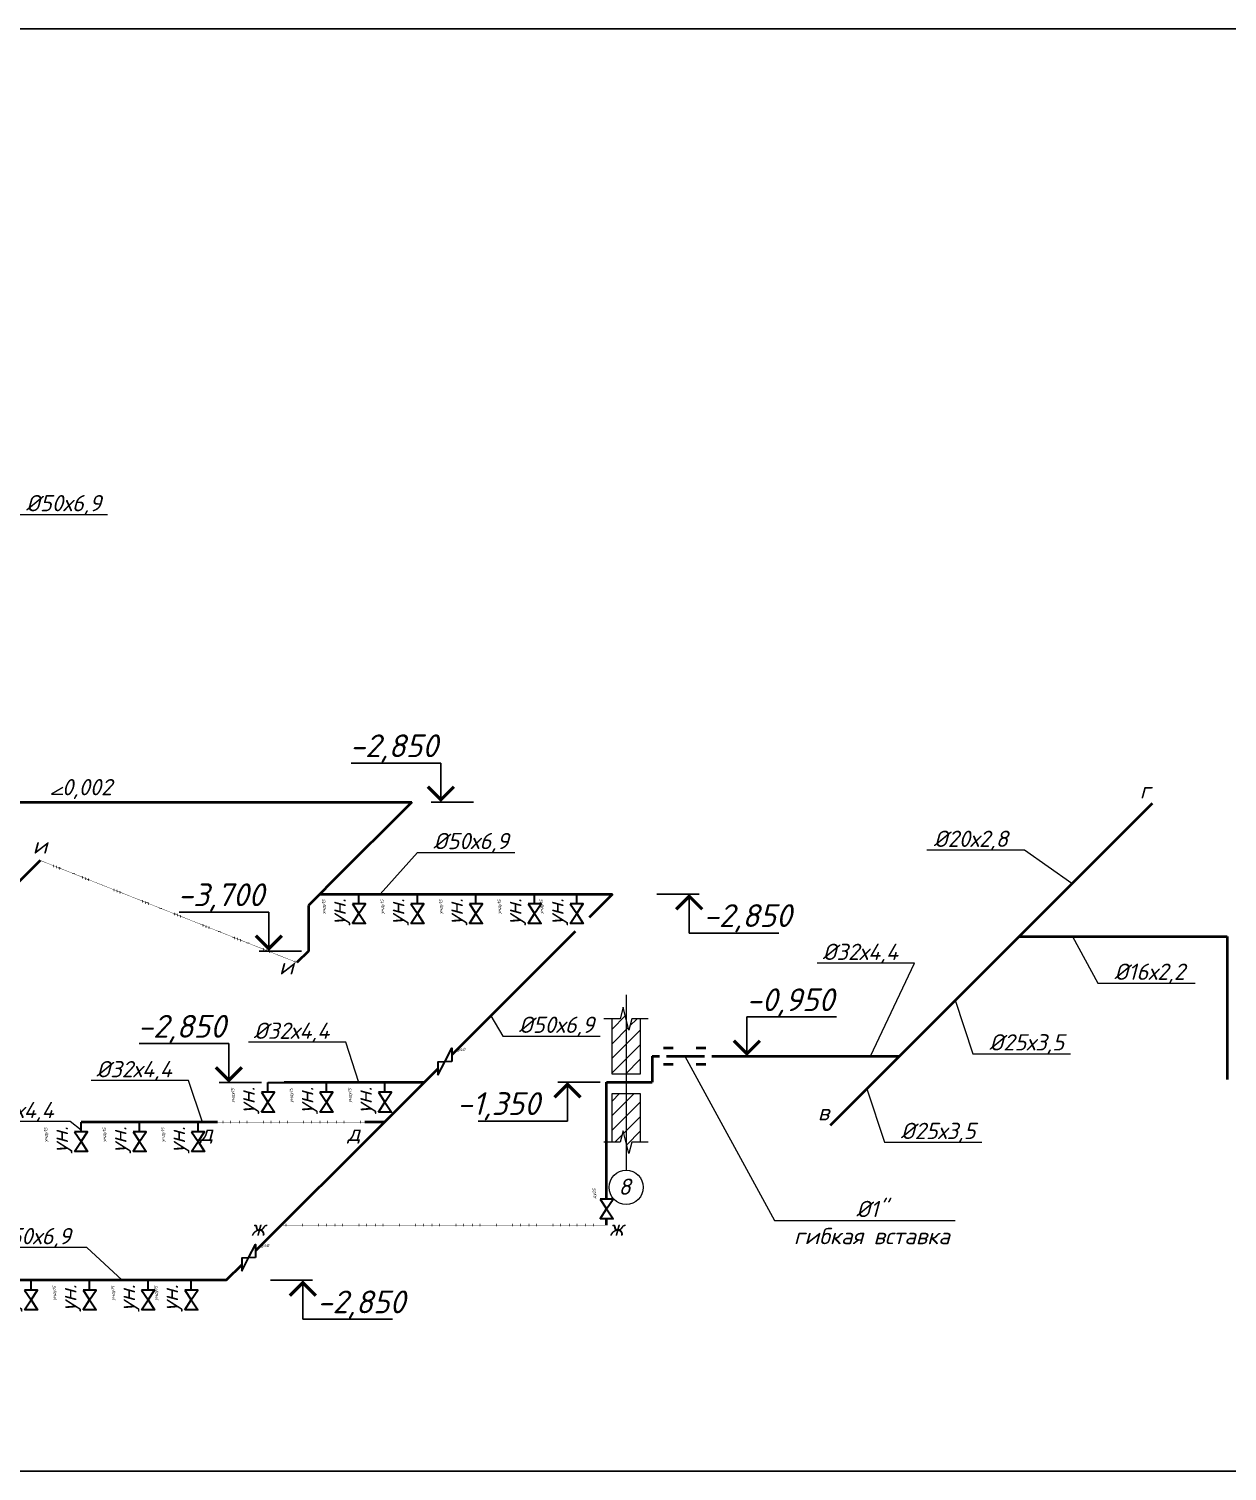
# Model space of a CAD drawing. Header units: millimetres. Extents: x -473555 to 660023, y 5037 to 453528.
# Drawn here: x 40676 to 59096, y 14138 to 36314 of the extents above; entities that cross this region are included whole.
import ezdxf
from ezdxf import colors
from ezdxf.entities.mleader import LeaderData, LeaderLine
from ezdxf.enums import TextEntityAlignment as Align
from ezdxf.math import Vec2, Vec3

# ---------------------------------------------------------------- set-up
doc = ezdxf.new("R2010")
doc.units = ezdxf.units.MM
doc.set_wipeout_variables(frame=1)
doc.linetypes.add('ACAD_ISO07W100', pattern=[3, 0, -3])
doc.layers.add('_ВК-маска', color=255, linetype='Continuous', transparency=0.9)
doc.layers.add('_ВК-Спецификация', color=3, linetype='Continuous', lineweight=15, plot=False, transparency=0.5)
doc.layers.add('ВК_B1', color=5, linetype='Continuous', lineweight=40)
doc.layers.add('ВК_defpoints', color=7, linetype='Continuous', plot=False)
doc.layers.add('ВК_text', color=102, linetype='Continuous')
doc.layers.add('ВК_В1_текст', color=5, linetype='Continuous')
doc.styles.add('ISOPEUR', font='isocpeui.ttf')

# ---------------------------------------------------------------- blocks, each defined once
blk = doc.blocks.new('*U19')
at = {"lineweight": 15}
h = blk.add_hatch(dxfattribs=at)
h.set_pattern_fill('ANSI31', color=256, scale=50, style=0)
h.set_pattern_definition([(45, (1524.6, -16.17), (-112.253, 112.253), [])])
h.paths.add_polyline_path([(216, 974), (85, 974), (42, 799), (-46, 1149), (-90, 974), (-217, 974), (-217, 123), (216, 123)])
h = blk.add_hatch(dxfattribs=at)
h.set_pattern_fill('ANSI31', color=256, scale=50, style=0)
h.set_pattern_definition([(45, (1524.6, 0), (-112.253, 112.253), [])])
h.paths.add_polyline_path([(216, -176), (-217, -176), (-217, -925), (-90, -925), (-46, -750), (42, -1100), (85, -925), (216, -925)])
at = {"lineweight": 15, "ltscale": 100}
blk.add_line((0, 1340), (0, -1356), dxfattribs=at)
at = {"lineweight": 15}
blk.add_line((0, 158), (0, -158), dxfattribs=at)
at = {"linetype": 'ByBlock', "lineweight": 15}
for points in [[(339, 974), (85, 974), (42, 799), (-46, 1149), (-90, 974), (-343, 974)], [(339, -925), (85, -925), (42, -1100), (-46, -750), (-90, -925), (-343, -925)]]:
    blk.add_lwpolyline(points, dxfattribs=at)
at = {"lineweight": 15}
for points in [[(216, 974), (216, 123), (-217, 123), (-217, 974)], [(-217, -925), (-217, -176), (216, -176), (216, -925)]]:
    blk.add_lwpolyline(points, dxfattribs=at)
at = {"lineweight": 15, "ltscale": 100}
blk.add_circle((0, -1619), 263, dxfattribs=at)
at = {"lineweight": 15, "ltscale": 100, "style": 'ISOPEUR'}
blk.add_attdef('ОСЬ', (-118, -1734), '', height=250, dxfattribs=at)
blk = doc.blocks.new('_None')
blk = doc.blocks.new('*U109')
blk.add_wipeout([(-107, -207), (-107, -7), (0, 0)]).dxf.layer = '_ВК-маска'
blk.add_wipeout([(107, 207), (107, 7), (0, 0)]).dxf.layer = '_ВК-маска'
at = {"linetype": 'ByBlock', "lineweight": 30}
for points in [[(-107, -207), (0, 0), (-107, -7), (-107, -207)], [(107, 7), (0, 0), (107, 207), (107, 7)]]:
    blk.add_lwpolyline(points, dxfattribs=at)
at = {"layer": '_ВК-Спецификация', "style": 'ISOPEUR'}
blk.add_attdef('ДУ', text='', height=50, dxfattribs=at).set_placement((235, 165), align=Align.CENTER)
blk = doc.blocks.new('*U112')
blk.add_wipeout([(0, 0), (151, 100), (151, -100)]).dxf.layer = '_ВК-маска'
blk.add_wipeout([(0, 0), (151, 100), (151, -100)]).dxf.layer = '_ВК-маска'
blk.add_wipeout([(151, 100), (151, -100), (0, 0)]).dxf.layer = '_ВК-маска'
at = {"linetype": 'ByBlock', "lineweight": 30}
blk.add_lwpolyline([(151, 100), (0, 0), (151, -100), (151, 100)], dxfattribs=at)
at = {"layer": '_ВК-Спецификация', "style": 'ISOPEUR'}
blk.add_attdef('ДУ', text='', height=50, dxfattribs=at).set_placement((235, 165), align=Align.CENTER)
blk.add_wipeout([(0, 0), (-152, 100), (-152, -100)]).dxf.layer = '_ВК-маска'
at = {"linetype": 'ByBlock', "lineweight": 30}
blk.add_lwpolyline([(-152, 100), (0, 0), (-152, -100), (-152, 100)], dxfattribs=at)
blk = doc.blocks.new('*U42')
at = {"color": 0, "linetype": 'ByBlock', "lineweight": 30}
for p, q in [((-150, 250), (0, 250)), ((0, 250), (0, 0))]:
    blk.add_line(p, q, dxfattribs=at)
for points in [[(-453, 350), (-301, 250), (-453, 150), (-453, 350)], [(-150, 350), (-301, 250), (-150, 150), (-150, 350)]]:
    blk.add_lwpolyline(points, dxfattribs=at)
at = {"style": 'ISOPEUR'}
blk.add_text('ун.', height=250, dxfattribs=at).set_placement((-271, 576), align=Align.MIDDLE_CENTER)
at = {"layer": '_ВК-Спецификация', "style": 'ISOPEUR'}
blk.add_attdef('ДУ', text='', height=50, dxfattribs=at).set_placement((-196, 767), align=Align.CENTER)
blk = doc.blocks.new('*U123')
at = {"lineweight": 15}
blk.add_lwpolyline([(1.75, 1), (0, 0), (1.75, 0)], dxfattribs=at)
at = {"lineweight": 15, "style": 'ISOPEUR'}
blk.add_attdef('УКЛОН', text='', height=2.5, dxfattribs=at).set_placement((5.48, 1.08), align=Align.MIDDLE_CENTER)

msp = doc.modelspace()

# ---------------------------------------------------------------- linework, layer by layer
at = {"layer": 'ВК_B1'}
for p, q in [((36563.2, 24425.9), (46563.2, 24425.9)), ((52997.1, 19459.9), (57946.9, 24409.6)), ((40849.9, 23528.4), (39435.7, 22114.2)), ((45148.9, 23011.7), (44972.2, 22834.9)), ((44972.2, 22834.9), (44972.2, 22134.9)), ((55896.3, 22359), (59096.3, 22359)), ((59096.3, 22359), (59096.3, 20159)), ((44972.2, 22134.9), (44795.4, 21958.2)), ((50432.8, 20645.5), (50582.8, 20645.5)), ((50932.8, 20645.5), (51082.8, 20645.5)), ((50257.8, 20520.5), (50370.2, 20520.5)), ((50257.8, 20520.5), (50257.8, 20120.5)), ((50478.9, 20520.5), (51064, 20520.5)), ((51172.8, 20520.5), (54057.8, 20520.5)), ((50432.8, 20395.5), (50582.8, 20395.5)), ((50932.8, 20395.5), (51082.8, 20395.5)), ((49557.8, 20120.5), (50257.8, 20120.5)), ((49557.8, 18322.4), (49557.8, 20120.5)), ((46142.8, 19505.5), (45842.8, 19505.5)), ((49557.8, 17920.5), (49557.8, 18019.4))]:
    msp.add_line(p, q, dxfattribs=at)
at = {"layer": 'ВК_B1', "linetype": 'ACAD_ISO07W100'}
for p, q in [((40849.9, 23528.4), (44795.4, 21958.2)), ((45842.8, 19505.5), (43577.9, 19505.5)), ((49557.8, 17920.5), (44557.8, 17920.5))]:
    msp.add_line(p, q, dxfattribs=at)
at = {"layer": 'ВК_B1'}
for points in [[(46563.2, 24425.9), (45330.4, 23193.2)], [(45330.4, 23193.2), (45148.9, 23011.7), (49648.9, 23011.7)], [(49648.9, 23011.7), (49289.2, 22651.9)], [(49073.7, 22436.4), (47176.2, 20539)], [(46961.9, 20324.7), (46142.8, 19505.5)], [(46749.8, 20112.6), (44599.8, 20112.6)], [(43577.9, 19505.5), (41477.9, 19505.5)], [(46142.8, 19505.5), (44161.8, 17524.6)], [(43171.1, 17072), (39109.2, 17072), (39633.5, 17596.3)], [(43947.6, 17310.3), (43709.2, 17072), (43171.1, 17072)]]:
    msp.add_lwpolyline(points, dxfattribs=at)
at = {"layer": 'ВК_defpoints', "color": 5}
msp.add_lwpolyline([(23147.6, 36314.1), (74220.8, 36314.1), (74220.8, 14137.5), (23147.6, 14137.5)], close=True, dxfattribs=at)
at = {"layer": 'ВК_В1_текст', "linetype": 'Continuous'}
for p, q in [((47010.1, 25025.9), (45632.6, 25025.9)), ((47010.1, 24425.9), (47010.1, 25025.9)), ((47510.1, 24425.9), (46860.1, 24425.9)), ((50328, 23011.7), (50978, 23011.7)), ((50828, 23011.7), (50828, 22411.7)), ((44365.8, 22734.9), (42988.3, 22734.9)), ((44365.8, 22134.9), (44365.8, 22734.9)), ((50828, 22411.7), (52205.5, 22411.7)), ((44865.8, 22134.9), (44215.8, 22134.9)), ((51714.4, 20520.5), (51714.4, 21120.5)), ((51714.4, 21120.5), (53091.9, 21120.5)), ((43749.8, 20712.6), (42372.3, 20712.6)), ((43749.8, 20112.6), (43749.8, 20712.6)), ((51214.4, 20520.5), (51569.6, 20520.5)), ((44249.8, 20112.6), (43599.8, 20112.6)), ((49457.8, 20120.5), (48807.8, 20120.5)), ((48957.8, 20120.5), (48957.8, 19520.5)), ((48957.8, 19520.5), (47580.3, 19520.5)), ((44388.4, 17072), (45038.4, 17072)), ((44888.4, 17072), (44888.4, 16472)), ((44888.4, 16472), (46265.9, 16472))]:
    msp.add_line(p, q, dxfattribs=at)
for points in [[(47210.1, 24661.3, 50, 50, 0), (47010.1, 24461.3, 50, 50, 0), (46810.1, 24661.3, 50, 50, 0)], [(50628, 22776.4, 50, 50, 0), (50828, 22976.4, 50, 50, 0), (51028, 22776.4, 50, 50, 0)], [(44565.8, 22370.3, 50, 50, 0), (44365.8, 22170.3, 50, 50, 0), (44165.8, 22370.3, 50, 50, 0)], [(51514.4, 20755.9, 50, 50, 0), (51714.4, 20555.9, 50, 50, 0), (51914.4, 20755.9, 50, 50, 0)], [(43949.8, 20347.9, 50, 50, 0), (43749.8, 20147.9, 50, 50, 0), (43549.8, 20347.9, 50, 50, 0)], [(49157.8, 19885.2, 50, 50, 0), (48957.8, 20085.2, 50, 50, 0), (48757.8, 19885.2, 50, 50, 0)], [(44688.4, 16836.7, 50, 50, 0), (44888.4, 17036.7, 50, 50, 0), (45088.4, 16836.7, 50, 50, 0)]]:
    msp.add_lwpolyline(points, format="xyseb", dxfattribs=at)

# ---------------------------------------------------------------- block references
msp.add_blockref('*U19', (49857.8, 20120.5)).add_auto_attribs({'ОСЬ': '8'})
at = {"layer": 'ВК_B1', "rotation": 90}
for p in [(45998.9, 23011.7), (46898.9, 23011.7), (47798.9, 23011.7), (48698.9, 23011.7), (49347.1, 23011.7), (44599.8, 20112.6), (45499.8, 20112.6), (46399.8, 20112.6), (41727.9, 19505.5), (42627.9, 19505.5), (43527.9, 19505.5), (40959.2, 17072), (41859.2, 17072), (42759.2, 17072), (43421.1, 17072)]:
    msp.add_blockref('*U42', p, dxfattribs=at).add_auto_attribs({'ДУ': 'унду15'})
at = {"layer": 'ВК_text', "xscale": 100, "yscale": 100, "zscale": 100}
msp.add_blockref('*U123', (41022.4, 24546.7), dxfattribs=at).add_auto_attribs({'УКЛОН': '0,002'})

# ---------------------------------------------------------------- texts
at = {"layer": 'ВК_text', "linetype": 'Continuous', "style": 'ISOPEUR'}
for s, p in [('г', (57753.8, 24481.3)), ('и', (40735, 23632.1)), ('и', (44522.6, 21775.1)), ('в', (52804.1, 19531.5)), ('д', (43308.3, 19213.7)), ('д', (45573.2, 19213.7)), ('ж', (44093.1, 17755.1)), ('ж', (49601.8, 17755.1))]:
    msp.add_text(s, height=250, dxfattribs=at).set_placement(p)
at = {"layer": 'ВК_В1_текст', "linetype": 'Continuous', "style": 'ISOPEUR'}
for s, p in [('-2,850', (45607.6, 25115.9)), ('-3,700', (42963.3, 22824.9)), ('-2,850', (51044.9, 22504.9)), ('-0,950', (51705, 21210.5)), ('-2,850', (42347.3, 20802.6)), ('-1,350', (47256.3, 19613.8)), ('-2,850', (45105.2, 16565.2))]:
    msp.add_text(s, height=350, dxfattribs=at).set_placement(p)

# ---------------------------------------------------------------- leaders
at = {"layer": 'ВК_В1_текст', "linetype": 'Continuous'}
ml = msp.add_multileader_mtext('Standard', dxfattribs=at)
ml.set_content('%%C50х6,9', color=256, style='ISOPEUR')
ml.set_leader_properties(lineweight=15)
ml.set_arrow_properties(name='NONE')
ml.build(insert=Vec2(0, 0))
ml.multileader.update_dxf_attribs({"text_left_attachment_type": 6, "text_right_attachment_type": 6, "dogleg_length": 0.1, "arrow_head_size": 400, "scale": 100})
ctx = ml.context
ctx.base_point, ctx.scale, ctx.char_height, ctx.arrow_head_size, ctx.landing_gap_size, ctx.plane_origin = Vec3(40396.3, 28846.2), 100, 250, 400, 200, Vec3(33280.8, 19756.4)
ctx.left_attachment, ctx.right_attachment, ctx.text_align_type = 6, 6, 1
notes = []
notes.append((ctx, [(1, (1, 1, 0), (40386.3, 28846.2), (1, 0), 10, [(1, [(39090.7, 29053.4), (39366.7, 29729.5)], 0, [])])]))
ctx.mtext.insert, ctx.mtext.alignment, ctx.mtext.flow_direction = Vec3(41209.7, 29146.2), 2, 5
ml = msp.add_multileader_mtext('Standard', dxfattribs=at)
ml.set_content('%%C50х6,9', color=256, style='ISOPEUR')
ml.set_leader_properties(lineweight=15)
ml.set_arrow_properties(name='NONE')
ml.build(insert=Vec2(0, 0))
ml.multileader.update_dxf_attribs({"text_left_attachment_type": 6, "text_right_attachment_type": 6, "dogleg_length": 0.1, "arrow_head_size": 400, "scale": 100})
ctx = ml.context
ctx.base_point, ctx.scale, ctx.char_height, ctx.arrow_head_size, ctx.landing_gap_size, ctx.plane_origin = Vec3(46659.5, 23651), 100, 250, 400, 200, Vec3(39458.8, 13111.7)
ctx.left_attachment, ctx.right_attachment, ctx.text_align_type = 6, 6, 1
notes.append((ctx, [(1, (1, 1, 0), (46649.5, 23651), (1, 0), 10, [(0, [(46078, 23011.7)], 0, [])])]))
ctx.mtext.insert, ctx.mtext.alignment, ctx.mtext.flow_direction = Vec3(47473, 23951), 2, 5
ml = msp.add_multileader_mtext('Standard', dxfattribs=at)
ml.set_content('%%C20х2,8', color=256, style='ISOPEUR')
ml.set_leader_properties(lineweight=15)
ml.set_arrow_properties(name='NONE')
ml.build(insert=Vec2(0, 0))
ml.multileader.update_dxf_attribs({"text_left_attachment_type": 6, "text_right_attachment_type": 6, "dogleg_length": 0.1, "arrow_head_size": 400, "scale": 100})
ctx = ml.context
ctx.base_point, ctx.scale, ctx.char_height, ctx.arrow_head_size, ctx.landing_gap_size, ctx.plane_origin = Vec3(54342.1, 23685.8), 100, 250, 400, 200, Vec3(47901, 14602.6)
ctx.left_attachment, ctx.right_attachment, ctx.text_align_type = 6, 6, 1
notes.append((ctx, [(0, (1, 1, 0), (55979.4, 23685.8), (-1, 0), 10, [(0, [(56710.4, 23173.2)], 0, [])])]))
ctx.mtext.insert, ctx.mtext.alignment, ctx.mtext.flow_direction = Vec3(55155.7, 23985.8), 2, 5
ml = msp.add_multileader_mtext('Standard', dxfattribs=at)
ml.set_content('%%C32х4,4', color=256, style='ISOPEUR')
ml.set_leader_properties(lineweight=15)
ml.set_arrow_properties(name='NONE')
ml.build(insert=Vec2(0, 0))
ml.multileader.update_dxf_attribs({"text_left_attachment_type": 6, "text_right_attachment_type": 6, "dogleg_length": 0.1, "arrow_head_size": 400, "scale": 100})
ctx = ml.context
ctx.base_point, ctx.scale, ctx.char_height, ctx.arrow_head_size, ctx.landing_gap_size, ctx.plane_origin = Vec3(52630.2, 21947.3), 100, 250, 400, 200, Vec3(45986.5, 13305.6)
ctx.left_attachment, ctx.right_attachment, ctx.text_align_type = 6, 6, 1
notes.append((ctx, [(0, (1, 1, 0), (54292.5, 21947.3), (-1, 0), 10, [(0, [(53613.2, 20520.5)], 0, [])])]))
ctx.mtext.insert, ctx.mtext.alignment, ctx.mtext.flow_direction = Vec3(53456.4, 22247.3), 2, 5
ml = msp.add_multileader_mtext('Standard', dxfattribs=at)
ml.set_content('%%C16х2,2', color=256, style='ISOPEUR')
ml.set_leader_properties(lineweight=15)
ml.set_arrow_properties(name='NONE')
ml.build(insert=Vec2(0, 0))
ml.multileader.update_dxf_attribs({"text_left_attachment_type": 6, "text_right_attachment_type": 6, "dogleg_length": 0.1, "arrow_head_size": 400, "scale": 100})
ctx = ml.context
ctx.base_point, ctx.scale, ctx.char_height, ctx.arrow_head_size, ctx.landing_gap_size, ctx.plane_origin = Vec3(57118.8, 21641.6), 100, 250, 400, 200, Vec3(50677.3, 12558.3)
ctx.left_attachment, ctx.right_attachment, ctx.text_align_type = 6, 6, 1
notes.append((ctx, [(1, (1, 1, 0), (57108.8, 21641.6), (1, 0), 10, [(0, [(56720.9, 22359)], 0, [])])]))
ctx.mtext.insert, ctx.mtext.alignment, ctx.mtext.flow_direction = Vec3(57903.6, 21941.6), 2, 5
ml = msp.add_multileader_mtext('Standard', dxfattribs=at)
ml.set_content('%%C25х3,5', color=256, style='ISOPEUR')
ml.set_leader_properties(lineweight=15)
ml.set_arrow_properties(name='NONE')
ml.build(insert=Vec2(0, 0))
ml.multileader.update_dxf_attribs({"text_left_attachment_type": 6, "text_right_attachment_type": 6, "dogleg_length": 0.1, "arrow_head_size": 400, "scale": 100})
ctx = ml.context
ctx.base_point, ctx.scale, ctx.char_height, ctx.arrow_head_size, ctx.landing_gap_size, ctx.plane_origin = Vec3(55198.2, 20556), 100, 250, 400, 200, Vec3(48756.8, 11472.8)
ctx.left_attachment, ctx.right_attachment, ctx.text_align_type = 6, 6, 1
notes.append((ctx, [(1, (1, 1, 0), (55188.2, 20556), (1, 0), 10, [(0, [(54916.6, 21379.4)], 0, [])])]))
ctx.mtext.insert, ctx.mtext.alignment, ctx.mtext.flow_direction = Vec3(56014.6, 20856), 2, 5
ml = msp.add_multileader_mtext('Standard', dxfattribs=at)
ml.set_content('%%C50х6,9', color=256, style='ISOPEUR')
ml.set_leader_properties(lineweight=15)
ml.set_arrow_properties(name='NONE')
ml.build(insert=Vec2(0, 0))
ml.multileader.update_dxf_attribs({"text_left_attachment_type": 6, "text_right_attachment_type": 6, "dogleg_length": 0.1, "arrow_head_size": 400, "scale": 100})
ctx = ml.context
ctx.base_point, ctx.scale, ctx.char_height, ctx.arrow_head_size, ctx.landing_gap_size, ctx.plane_origin = Vec3(47973, 20826.1), 100, 250, 400, 200, Vec3(40857.5, 11736.2)
ctx.left_attachment, ctx.right_attachment, ctx.text_align_type = 6, 6, 1
notes.append((ctx, [(1, (1, 1, 0), (47963, 20826.1), (1, 0), 10, [(0, [(47775.6, 21138.3)], 0, [])])]))
ctx.mtext.insert, ctx.mtext.alignment, ctx.mtext.flow_direction = Vec3(48786.4, 21126.1), 2, 5
ml = msp.add_multileader_mtext('Standard', dxfattribs=at)
ml.set_content('%%C32х4,4', color=256, style='ISOPEUR')
ml.set_leader_properties(lineweight=15)
ml.set_arrow_properties(name='NONE')
ml.build(insert=Vec2(0, 0))
ml.multileader.update_dxf_attribs({"text_left_attachment_type": 6, "text_right_attachment_type": 6, "dogleg_length": 0.1, "arrow_head_size": 400, "scale": 100})
ctx = ml.context
ctx.base_point, ctx.scale, ctx.char_height, ctx.arrow_head_size, ctx.landing_gap_size, ctx.plane_origin = Vec3(43887.4, 20734.2), 100, 250, 400, 200, Vec3(36642.8, 13754.3)
ctx.left_attachment, ctx.right_attachment, ctx.text_align_type = 6, 6, 1
notes.append((ctx, [(0, (1, 1, 0), (45549.7, 20734.2), (-1, 0), 10, [(0, [(45750.4, 20112.6)], 0, [])])]))
ctx.mtext.insert, ctx.mtext.alignment, ctx.mtext.flow_direction = Vec3(44713.6, 21034.2), 2, 5
ml = msp.add_multileader_mtext('Standard', dxfattribs=at)
ml.set_content('%%C32х4,4', color=256, style='ISOPEUR')
ml.set_leader_properties(lineweight=15)
ml.set_arrow_properties(name='NONE')
ml.build(insert=Vec2(0, 0))
ml.multileader.update_dxf_attribs({"text_left_attachment_type": 6, "text_right_attachment_type": 6, "dogleg_length": 0.1, "arrow_head_size": 400, "scale": 100})
ctx = ml.context
ctx.base_point, ctx.scale, ctx.char_height, ctx.arrow_head_size, ctx.landing_gap_size, ctx.plane_origin = Vec3(41467.2, 20143.3), 100, 250, 400, 200, Vec3(33669, 10741.4)
ctx.left_attachment, ctx.right_attachment, ctx.text_align_type = 6, 6, 1
notes.append((ctx, [(0, (1, 1, 0), (43129.5, 20143.3), (-1, 0), 10, [(0, [(43343.8, 19505.5)], 0, [])])]))
ctx.mtext.insert, ctx.mtext.alignment, ctx.mtext.flow_direction = Vec3(42293.3, 20443.3), 2, 5
ml = msp.add_multileader_mtext('Standard', dxfattribs=at)
ml.set_content('%%C1"\\Pгибкая вставка', color=256, style='ISOPEUR')
ml.set_leader_properties(lineweight=15)
ml.set_arrow_properties(name='NONE')
ml.build(insert=Vec2(0, 0))
ml.multileader.update_dxf_attribs({"text_left_attachment_type": 6, "text_right_attachment_type": 6, "dogleg_length": 0.1, "arrow_head_size": 400, "scale": 100})
ctx = ml.context
ctx.base_point, ctx.scale, ctx.char_height, ctx.arrow_head_size, ctx.landing_gap_size, ctx.plane_origin = Vec3(52149.3, 17993.9), 100, 250, 400, 200, Vec3(45505.6, 9352.2)
ctx.left_attachment, ctx.right_attachment, ctx.text_align_type = 6, 6, 1
notes.append((ctx, [(1, (1, 1, 0), (52139.3, 17993.9), (1, 0), 10, [(0, [(50759.1, 20520.5)], 0, [])])]))
ctx.mtext.insert, ctx.mtext.alignment, ctx.mtext.flow_direction = Vec3(53634.7, 18293.9), 2, 5
ml = msp.add_multileader_mtext('Standard', dxfattribs=at)
ml.set_content('%%C25х3,5', color=256, style='ISOPEUR')
ml.set_leader_properties(lineweight=15)
ml.set_arrow_properties(name='NONE')
ml.build(insert=Vec2(0, 0))
ml.multileader.update_dxf_attribs({"text_left_attachment_type": 6, "text_right_attachment_type": 6, "dogleg_length": 0.1, "arrow_head_size": 400, "scale": 100})
ctx = ml.context
ctx.base_point, ctx.scale, ctx.char_height, ctx.arrow_head_size, ctx.landing_gap_size, ctx.plane_origin = Vec3(53836.5, 19194.2), 100, 250, 400, 200, Vec3(47395, 10111)
ctx.left_attachment, ctx.right_attachment, ctx.text_align_type = 6, 6, 1
notes.append((ctx, [(1, (1, 1, 0), (53826.5, 19194.2), (1, 0), 10, [(0, [(53554.9, 20017.6)], 0, [])])]))
ctx.mtext.insert, ctx.mtext.alignment, ctx.mtext.flow_direction = Vec3(54652.9, 19494.2), 2, 5
ml = msp.add_multileader_mtext('Standard', dxfattribs=at)
ml.set_content('%%C32х4,4', color=256, style='ISOPEUR')
ml.set_leader_properties(lineweight=15)
ml.set_arrow_properties(name='NONE')
ml.build(insert=Vec2(0, 0))
ml.multileader.update_dxf_attribs({"text_left_attachment_type": 6, "text_right_attachment_type": 6, "dogleg_length": 0.1, "arrow_head_size": 400, "scale": 100})
ctx = ml.context
ctx.base_point, ctx.scale, ctx.char_height, ctx.arrow_head_size, ctx.landing_gap_size, ctx.plane_origin = Vec3(39649.9, 19514.7), 100, 250, 400, 200, Vec3(31848.8, 11284.8)
ctx.left_attachment, ctx.right_attachment, ctx.text_align_type = 6, 6, 1
notes.append((ctx, [(0, (1, 1, 0), (41312.2, 19514.7), (-1, 0), 10, [(0, [(41477.9, 19380.5)], 0, [])])]))
ctx.mtext.insert, ctx.mtext.alignment, ctx.mtext.flow_direction = Vec3(40476.1, 19814.7), 2, 5
ml = msp.add_multileader_mtext('Standard', dxfattribs=at)
ml.set_content('%%C50х6,9', color=256, style='ISOPEUR')
ml.set_leader_properties(lineweight=15)
ml.set_arrow_properties(name='NONE')
ml.build(insert=Vec2(0, 0))
ml.multileader.update_dxf_attribs({"text_left_attachment_type": 6, "text_right_attachment_type": 6, "dogleg_length": 0.1, "arrow_head_size": 400, "scale": 100})
ctx = ml.context
ctx.base_point, ctx.scale, ctx.char_height, ctx.arrow_head_size, ctx.landing_gap_size, ctx.plane_origin = Vec3(39928.9, 17576.4), 100, 250, 400, 200, Vec3(32813.4, 7185.1)
ctx.left_attachment, ctx.right_attachment, ctx.text_align_type = 6, 6, 1
notes.append((ctx, [(0, (1, 1, 0), (41565.8, 17576.4), (-1, 0), 10, [(0, [(42110.1, 17072)], 0, [])])]))
ctx.mtext.insert, ctx.mtext.alignment, ctx.mtext.flow_direction = Vec3(40742.3, 17876.4), 2, 5
for ctx, leaders in notes:
    for number, flags, end, landing, length, lines in leaders:
        leader = LeaderData()
        leader.index, (leader.has_last_leader_line, leader.has_dogleg_vector, leader.attachment_direction) = number, flags
        leader.last_leader_point, leader.dogleg_vector, leader.dogleg_length = Vec3(end), Vec3(landing), length
        for number, points, colour, breaks in lines:
            line = LeaderLine()
            line.index, line.vertices, line.color, line.breaks = number, Vec3.list(points), colors.encode_raw_color(colour), breaks
            leader.lines.append(line)
        ctx.leaders.append(leader)

# ---------------------------------------------------------------- next in the draw order: block references
at = {"layer": 'ВК_B1'}
for p, values in [((47069.1, 20431.8), {'ДУ': 'ду40'}), ((44054.7, 17417.5), {'ДУ': 'ду50'})]:
    msp.add_blockref('*U109', p, dxfattribs=at).add_auto_attribs(values)
at = {"layer": 'ВК_B1', "rotation": 90}
msp.add_blockref('*U112', (49557.8, 18170.9), dxfattribs=at).add_auto_attribs({'ДУ': 'ду25'})

doc.saveas('drawing.dxf')
